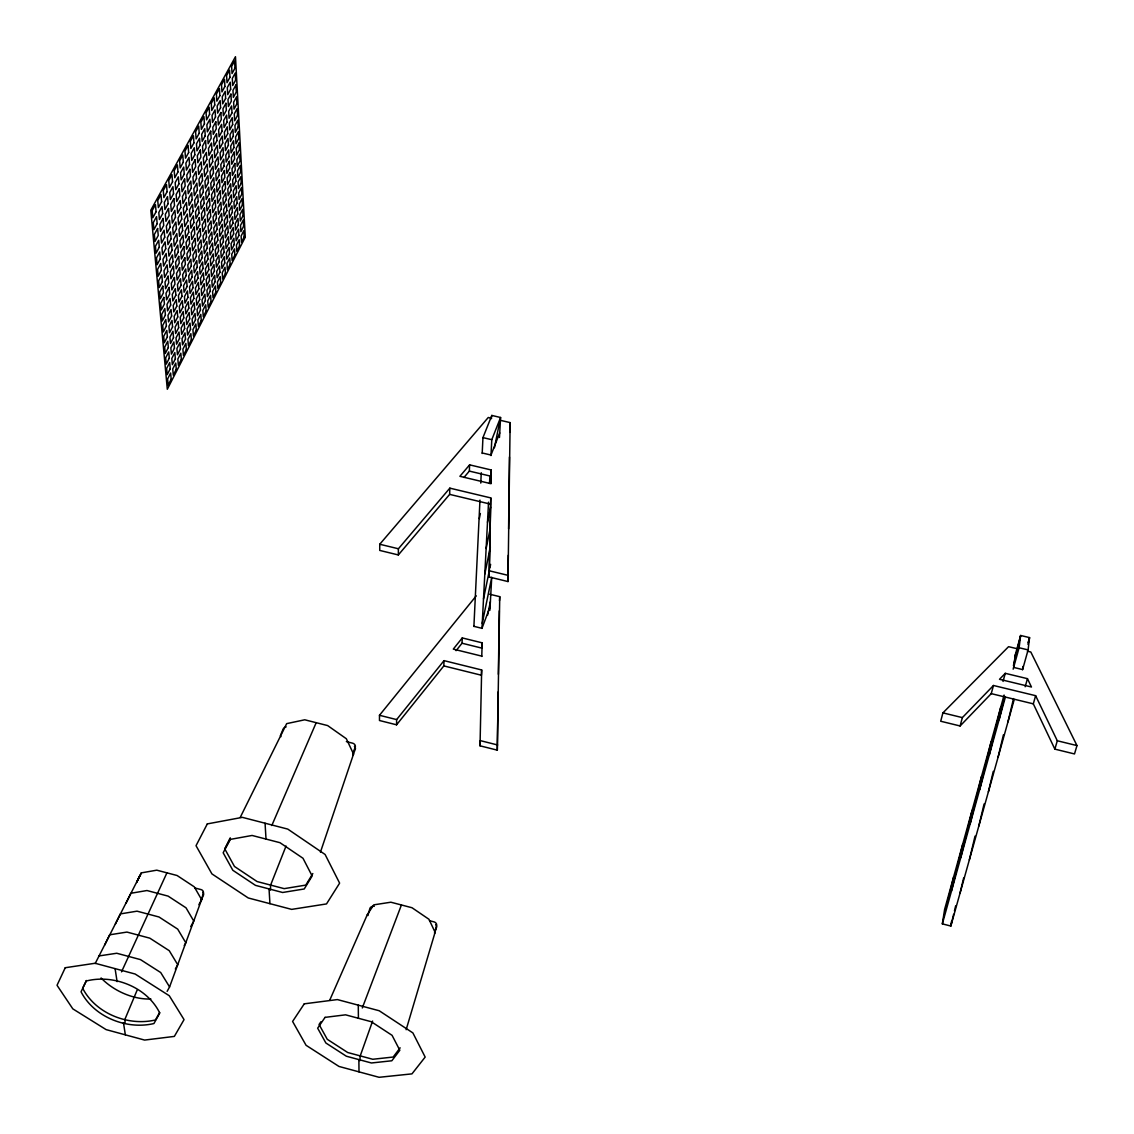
<?xml version="1.0" encoding="UTF-8"?>
<svg xmlns="http://www.w3.org/2000/svg" width="1134" height="1134" viewBox="0 0 1134 1134"><rect width="100%" height="100%" fill="white"/><g stroke="black" fill="none" stroke-linecap="round" stroke-linejoin="round"><path stroke-width="1.5" d="M476.223 595.874L379.479 715.285L379.479 720.515L396.574 724.81L443.833 665.913L444.018 660.64L481.666 669.967L480.022 745.818L497.302 750.155L499.74 596.668L489.647 594.216M491.632 418.276L488.258 417.496L379.748 544.249L379.734 550.429L398.332 554.951L449.631 494.381L449.844 488.144L490.767 497.911L489.165 576.993L507.989 581.558L510.144 422.613L500.051 420.246M396.574 724.81L396.631 719.594L444.018 660.64M398.332 554.951L398.403 548.771L449.844 488.144M507.989 581.558L508.287 555.235M508.599 528.912L509.449 456.974M509.733 432.394L510.144 422.613M497.302 750.155L498.138 691.953M498.379 674.319L499.286 610.829M489.165 576.993L490.767 497.911M490.809 483.084L491.263 469.986L469.618 464.855L459.894 476.308L491.022 483.708L491.263 469.986M481.752 656.458L482.191 642.836L462.261 637.932L453.288 649.102L481.936 656.175M329.725 1000.216L367.359 914.528L373.781 904.847L390.861 902.21L412.011 907.739L428.95 919.277L435.102 932.276L434.563 933.041L436.618 925.627A3.912 3.303 1.4 0 0 434.294 921.956L429.488 920.709M270.431 890.162L270.615 885.087L286.052 846.035M456.066 650.675L462.034 643.233L462.261 637.932M463.962 477.457L469.348 471.106L469.618 464.855M473.899 626.464L479.966 500.122M480.773 483.084L481.27 472.75M482.191 453.501L482.956 437.611L491.816 415.441L500.576 417.496L499.47 437.483M481.978 628.434L488.541 502.178M489.519 483.424L489.874 476.535M490.965 455.584L491.787 439.694L500.576 417.496L494.424 447.76M482.191 642.836L481.907 648.138L462.034 643.233M481.666 669.967L481.383 675.226L443.833 665.913M480.022 745.818L480.306 740.63L497.628 744.981M489.902 610.262L491.731 577.291L482.233 623.346M499.499 600.68L499.74 596.668M359.861 1060.687L360.229 1055.896L372.604 1021.054M1022.57 669.698L1028.099 649.91L1029.544 637.606L1020.643 635.479L1014.746 656.728M1022.981 666.452L1022.599 669.57L1013.64 667.416L1015.228 654.97M1013.144 669.188L1019.097 647.755L1020.643 635.479L1013.427 665.601M951.554 921.205L950.831 926.039L942.354 923.87L944.608 909.425L1004.1 695.057M491.135 418.8L491.816 415.441M479.342 518.592L480.362 513.532M487.492 522.306L490.597 507.139M486.132 548.502L490.356 527.863M484.799 574.059L490.356 546.942M483.509 598.993L489.193 571.295M489.902 567.836L490.625 564.378M487.592 615.181L490.37 601.729M978.798 826.119L984.085 803.978M988.38 791.886L993.285 771.347M998.09 757.143L1003.434 734.789M1007.956 721.919L1013.527 698.572M1027.957 644.31L1029.544 637.606L1028.184 642.51M953.651 876.823L942.354 923.87L1005.234 697.637M951.483 891.026L962.823 843.767M960.739 857.729L972.136 810.257M970.123 823.964L981.562 776.28M979.648 789.718L991.13 741.82M989.302 754.989L1000.826 706.879M999.097 719.75L1004.681 696.432M953.651 914.259L950.831 926.039L1014.15 699.791M954.459 910.9L955.664 905.853M960.016 893.195L963.659 877.985M969.343 859.898L975.027 836.141M1017.127 648.719L1008.565 646.678L942.921 712.875L940.696 721.238L960.101 725.973L991.244 693.639L993.483 685.489L1035.626 695.681L1057.299 740.771L1054.861 749.135L1074.508 753.94L1076.974 745.577L1030.806 652.007L1027.39 651.185M960.101 725.973L962.369 717.609L993.483 685.489M1003.037 681.406L1005.263 673.327L1027.461 678.671L1031.458 687.006L999.493 679.294L1005.263 673.327M1025.179 686.75L1027.461 678.671M1054.861 749.135L1033.315 703.845L1035.626 695.681M406.142 1029.715L435.102 932.276M320.44 852.144L353.553 754.053L346.324 738.73L327.641 725.576L304.748 719.792L286.675 723.634L240.224 817.416M434.563 933.041L436.562 927.414A3.912 3.303 1.4 0 0 435.654 924.621M167.123 991.357L169.576 986.934L201.611 899.631L194.24 886.802L177.074 875.505L156.775 870.175L141.325 872.882L95.185 963.531M490.086 606.718L481.978 628.321L473.913 626.337M362.299 1007.97L401.422 904.975M499.725 432.89L490.994 455.046L482.219 452.976M352.986 752.834L355.296 747.051A4.252 3.402 -0.8 0 0 352.858 743.252L346.366 741.608M137.115 990.18L125.009 1019.097L125.08 1022.584M280.849 734.534L283.273 728.808A4.252 3.374 -2.6 0 1 286.151 726.88M271.791 825.538L316.188 722.684M136.987 881.742L139.383 876.369A3.827 3.147 -8.5 0 1 140.488 875.235M121.522 971.852L166.925 872.84M86.411 980.485L82.64 988.21C95.625 1013.555 128.199 1026.426 155.457 1019.962L159.639 1012.464M104.626 945.146L109.686 934.799L126.951 932.077L149.801 938.158L169.25 950.689L177.726 964.708L175.345 969.031M115.413 924.012L120.36 913.905L137.03 911.169L159.015 916.995L177.684 929.115L185.792 942.737L184.247 945.558M126.087 903.132L130.906 893.266L146.966 890.53L168.101 896.115L186.019 907.824L193.758 921.049L190.753 926.563M136.619 882.493L141.325 872.882M312.828 873.534L305.783 885.101L284.18 888.645L257.078 881.543L234.469 866.461L224.801 848.927L230.202 837.898M224.801 848.927L230.415 838.508M198.875 904.705L201.611 899.631M353.553 754.053L353.014 754.975L355.325 749.191A4.252 3.402 -0.9 0 0 354.418 746.3M320.922 1021.762L319.065 1024.47L327.258 1039.297L347.713 1052.522L372.76 1059.269L393.158 1057.044L400.146 1047.83M98.871 955.962L116.745 953.255L140.474 959.605L160.702 972.533L169.576 986.934M150.907 999.011C132.876 999.621 113.485 990.79 101.082 977.976M482.956 437.611L491.787 439.694M469.348 471.106L490.937 476.223M449.631 494.381L490.441 504.12M1019.097 647.755L1028.099 649.91M379.748 544.249L398.403 548.771M489.491 570.841L508.372 575.42M991.244 693.639L1033.315 703.845M942.921 712.875L962.369 717.609M1057.299 740.771L1076.974 745.577M379.479 715.285L396.631 719.594M194.722 887.936L201.313 889.666A3.827 3.175 -7 0 1 203.355 893.209L201.214 900.382L203.525 894.967A3.827 3.175 -7 0 0 202.816 892.288M367.359 914.528L367.87 915.549L369.967 908.192A3.898 3.274 -0.9 0 1 374.319 906.279M280.339 735.47L280.948 736.689M115.087 968.634L117.1 981.633M123.45 1022.655L125.35 1034.832M265.058 823.213L266.022 839.075M269.041 888.928L269.935 903.67M358.273 1005.163L358.415 1018.275M358.868 1059.61L359.01 1071.871M65.248 967.727L57.026 985.29L72.817 1008.863L106.114 1029.615L144.613 1040.076L174.352 1036.405L184.048 1019.622L169.278 995.737L135.13 974.021L95.1 963.262L65.248 967.727M86.312 980.995L81.038 991.782C94.079 1017.113 126.639 1029.984 153.926 1023.548L159.766 1013.059C147.165 987.147 113.74 974.021 86.312 980.995M171.191 379.195L168.172 385.078L167.605 378.94L170.639 373.029L171.191 379.195M176.294 369.259L173.289 375.113L172.737 368.947L175.756 363.093L176.294 369.259M181.355 359.379L178.364 365.205L177.84 359.039L180.83 353.213L181.355 359.379M186.373 349.584L183.41 355.353L182.9 349.187L185.877 343.418L186.373 349.584M191.377 339.846L188.428 345.587L187.932 339.406L190.881 333.665L191.377 339.846M196.338 330.178L193.418 335.877L192.922 329.696L195.856 323.998L196.338 330.178M201.271 320.568L198.365 326.223L197.883 320.043L200.803 314.373L201.271 320.568M206.161 311.028L203.284 316.641L202.816 310.461L205.708 304.833L206.161 311.028M211.023 301.545L208.16 307.13L207.72 300.935L210.598 295.35L211.023 301.545M215.857 292.118L213.008 297.675L212.582 291.481L215.446 285.924L215.857 292.118M220.662 282.763L217.827 288.277L217.416 282.082L220.251 276.554L220.662 282.763M225.425 273.464L222.618 278.95L222.221 272.741L225.042 267.255L225.425 273.464M230.174 264.236L227.381 269.679L226.984 263.471L229.791 258.013L230.174 264.236M234.88 255.051L232.101 260.466L231.733 254.243L234.511 248.842L234.88 255.051M239.558 245.936L236.793 251.309L236.439 245.1L239.203 239.713L239.558 245.936M244.207 236.878L241.457 242.222L241.117 236L243.867 230.656L244.207 236.878M245.27 237.19L167.308 389.26L150.794 210.215L235.475 56.7L245.27 237.19M170.256 368.748L167.208 374.645L166.641 368.437L169.689 362.526L170.256 368.748M175.373 358.798L172.354 364.652L171.801 358.443L174.834 352.575L175.373 358.798M180.462 348.918L177.457 354.744L176.918 348.521L179.937 342.695L180.462 348.918M185.522 339.109L182.531 344.892L182.021 338.669L184.998 332.886L185.522 339.109M190.54 329.356L187.578 335.111L187.067 328.874L190.044 323.133L190.54 329.356M195.53 319.675L192.582 325.387L192.1 319.15L195.048 313.438L195.53 319.675M200.477 310.064L197.557 315.734L197.089 309.497L200.009 303.827L200.477 310.064M205.396 300.51L202.504 306.137L202.036 299.9L204.942 294.259L205.396 300.51M210.286 291.027L207.409 296.612L206.955 290.361L209.847 284.776L210.286 291.027M215.148 281.601L212.285 287.157L211.845 280.906L214.723 275.335L215.148 281.601M219.968 272.231L217.133 277.745L216.707 271.494L219.557 265.98L219.968 272.231M224.759 262.932L221.938 268.418L221.527 262.152L224.362 256.667L224.759 262.932M229.522 253.69L226.715 259.133L226.332 252.868L229.139 247.425L229.522 253.69M234.256 244.505L231.464 249.919L231.095 243.654L233.887 238.239L234.256 244.505M238.962 235.376L236.184 240.762L235.815 234.483L238.594 229.111L238.962 235.376M243.626 226.318L240.876 231.662L240.521 225.382L243.286 220.039L243.626 226.318M169.292 358.202L166.244 364.099L165.663 357.848L168.739 351.937L169.292 358.202M174.452 348.237L171.418 354.106L170.851 347.84L173.899 341.972L174.452 348.237M179.569 338.357L176.55 344.183L176.011 337.904L179.03 332.078L179.569 338.357M184.644 328.534L181.653 334.317L181.128 328.038L184.133 322.254L184.644 328.534M189.69 318.782L186.713 324.537L186.203 318.243L189.194 312.488L189.69 318.782M194.708 309.086L191.745 314.798L191.249 308.505L194.212 302.792L194.708 309.086M199.683 299.461L196.749 305.145L196.267 298.837L199.215 293.167L199.683 299.461M204.63 289.907L201.71 295.549L201.257 289.241L204.177 283.599L204.63 289.907M209.549 280.41L206.643 286.009L206.204 279.701L209.095 274.102L209.549 280.41M214.425 270.983L211.548 276.54L211.108 270.232L214 264.661L214.425 270.983M219.273 261.614L216.41 267.128L215.999 260.82L218.862 255.292L219.273 261.614M224.093 252.301L221.258 257.787L220.847 251.465L223.696 245.979L224.093 252.301M228.87 243.045L226.049 248.502L225.666 242.18L228.487 236.722L228.87 243.045M233.632 233.859L230.826 239.274L230.443 232.952L233.25 227.537L233.632 233.859M238.353 224.73L235.56 230.117L235.206 223.781L237.984 218.408L238.353 224.73M243.045 215.658L240.28 221.017L239.926 214.68L242.69 209.336L243.045 215.658M207.309 823.908L196.026 845.695L211.916 873.889L248.261 897.972L291.665 909.383L326.507 903.926L339.619 883.145L325.104 854.483L287.767 829.096L242.392 817.359L207.309 823.908M168.342 347.557L165.266 353.468L164.685 347.146L167.775 341.235L168.342 347.557M173.516 337.592L170.469 343.46L169.902 337.138L172.963 331.256L173.516 337.592M178.662 327.698L175.628 333.524L175.075 327.202L178.123 321.361L178.662 327.698M183.765 317.874L180.76 323.658L180.221 317.322L183.24 311.524L183.765 317.874M188.839 308.108L185.848 313.863L185.338 307.512L188.329 301.757L188.839 308.108M193.871 298.412L190.909 304.125L190.413 297.774L193.39 292.062L193.871 298.412M198.889 288.773L195.927 294.457L195.445 288.093L198.407 282.423L198.889 288.773M203.851 279.205L200.931 284.847L200.449 278.482L203.397 272.855L203.851 279.205M208.798 269.708L205.878 275.307L205.424 268.942L208.344 263.343L208.798 269.708M213.702 260.267L210.811 265.824L210.371 259.459L213.263 253.903L213.702 260.267M218.564 250.883L215.701 256.412L215.276 250.047L218.153 244.519L218.564 250.883M223.412 241.57L220.563 247.056L220.138 240.692L223.001 235.192L223.412 241.57M228.218 232.314L225.382 237.771L224.986 231.393L227.835 225.935L228.218 232.314M232.994 223.129L230.174 228.544L229.791 222.165L232.612 216.75L232.994 223.129M237.743 213.986L234.936 219.372L234.568 212.994L237.375 207.607L237.743 213.986M242.449 204.914L239.671 210.272L239.317 203.879L242.109 198.535L242.449 204.914M167.378 336.812L164.288 342.737L163.693 336.359L166.797 330.433L167.378 336.812M172.581 326.847L169.505 332.716L168.938 326.337L172.014 320.454L172.581 326.847M177.74 316.939L174.693 322.779L174.14 316.386L177.202 310.546L177.74 316.939M182.886 307.101L179.852 312.899L179.314 306.506L182.347 300.694L182.886 307.101M187.975 297.335L184.97 303.09L184.459 296.683L187.464 290.928L187.975 297.335M193.049 287.625L190.058 293.352L189.548 286.945L192.553 281.218L193.049 287.625M198.067 277.986L195.105 283.67L194.623 277.249L197.6 271.579L198.067 277.986M203.071 268.418L200.123 274.059L199.655 267.638L202.603 261.997L203.071 268.418M208.032 258.906L205.112 264.505L204.644 258.084L207.579 252.485L208.032 258.906M212.965 249.452L210.059 255.022L209.606 248.601L212.526 243.03L212.965 249.452M217.856 240.068L214.978 245.596L214.539 239.175L217.445 233.647L217.856 240.068M222.718 230.755L219.854 236.241L219.443 229.819L222.321 224.319L222.718 230.755M227.551 221.484L224.702 226.942L224.305 220.52L227.169 215.049L227.551 221.484M232.357 212.299L229.522 217.714L229.139 211.278L231.974 205.849L232.357 212.299M237.119 203.156L234.313 208.543L233.944 202.107L236.765 196.706L237.119 203.156M241.868 194.07L239.076 199.428L238.707 192.978L241.514 187.634L241.868 194.07M166.4 325.982L163.296 331.908L162.701 325.458L165.819 319.533L166.4 325.982M171.631 315.989L168.541 321.886L167.974 315.436L171.064 309.539L171.631 315.989M176.819 306.081L173.757 311.921L173.204 305.471L176.28 299.631L176.819 306.081M181.979 296.229L178.945 302.041L178.407 295.577L181.454 289.78L181.979 296.229M187.11 286.463L184.091 292.218L183.566 285.754L186.6 279.999L187.11 286.463M192.199 276.739L189.208 282.465L188.698 276.001L191.703 270.275L192.199 276.739M197.259 267.1L194.283 272.784L193.786 266.306L196.777 260.622L197.259 267.1M202.277 257.517L199.315 263.159L198.847 256.695L201.809 251.039L202.277 257.517M207.267 248.006L204.333 253.605L203.865 247.127L206.813 241.514L207.267 248.006M212.228 238.551L209.308 244.122L208.854 237.63L211.775 232.059L212.228 238.551M217.147 229.153L214.241 234.695L213.802 228.203L216.722 222.675L217.147 229.153M222.037 219.826L219.145 225.326L218.734 218.834L221.626 213.334L222.037 219.826M226.885 210.57L224.022 216.027L223.625 209.535L226.488 204.077L226.885 210.57M231.719 201.356L228.87 206.785L228.473 200.293L231.322 194.864L231.719 201.356M236.51 192.213L233.675 197.614L233.306 191.107L236.141 185.721L236.51 192.213M241.258 183.141L238.452 188.485L238.097 181.993L240.904 176.635L241.258 183.141M165.408 315.039L162.29 320.965L161.694 314.458L164.827 308.533L165.408 315.039M170.667 305.046L167.563 310.929L166.996 304.422L170.1 298.54L170.667 305.046M175.898 295.123L172.807 300.964L172.255 294.457L175.345 288.603L175.898 295.123M181.086 285.272L178.024 291.069L177.471 284.563L180.547 278.751L181.086 285.272M186.231 275.477L183.198 281.246L182.673 274.726L185.707 268.956L186.231 275.477M191.348 265.767L188.329 271.494L187.819 264.959L190.852 259.232L191.348 265.767M196.437 256.114L193.432 261.798L192.936 255.263L195.941 249.579L196.437 256.114M201.483 246.517L198.507 252.173L198.025 245.639L201.002 239.983L201.483 246.517M206.501 236.992L203.539 242.605L203.071 236.07L206.034 230.457L206.501 236.992M211.477 227.537L208.543 233.108L208.089 226.573L211.023 221.002L211.477 227.537M216.424 218.139L213.504 223.681L213.064 217.133L215.984 211.604L216.424 218.139M221.328 208.812L218.437 214.312L218.012 207.763L220.917 202.263L221.328 208.812M226.219 199.541L223.341 204.999L222.93 198.45L225.808 192.993L226.219 199.541M231.067 190.328L228.203 195.757L227.806 189.208L230.67 183.779L231.067 190.328M235.872 181.185L233.037 186.586L232.654 180.023L235.503 174.636L235.872 181.185M240.663 172.099L237.842 177.457L237.474 170.894L240.309 165.536L240.663 172.099M163.82 297.42L160.674 303.359L161.269 309.922L164.416 303.997L163.82 297.42M169.122 287.426L166.003 293.309L166.585 299.886L169.703 293.99L169.122 287.426M174.395 277.49L171.291 283.344L171.858 289.907L174.948 284.067L174.395 277.49M179.626 267.624L176.55 273.436L177.102 280.013L180.164 274.201L179.626 267.624M184.828 257.815L181.766 263.598L182.29 270.175L185.352 264.406L184.828 257.815M189.988 248.091L186.94 253.818L187.464 260.409L190.498 254.682L189.988 248.091M195.105 238.423L192.085 244.122L192.596 250.713L195.601 245.015L195.105 238.423M200.194 228.827L197.203 234.483L197.685 241.074L200.675 235.418L200.194 228.827M205.254 219.301L202.277 224.915L202.745 231.506L205.708 225.893L205.254 219.301M210.272 209.833L207.309 215.403L207.763 222.009L210.726 216.438L210.272 209.833M215.262 200.42L212.313 205.963L212.767 212.568L215.687 207.026L215.262 200.42M220.209 191.079L217.289 196.593L217.714 203.199L220.634 197.699L220.209 191.079M225.127 181.809L222.236 187.28L222.647 193.886L225.538 188.414L225.127 181.809M230.018 172.595L227.14 178.024L227.537 184.644L230.4 179.215L230.018 172.595M234.866 163.438L232.002 168.838L232.399 175.444L235.248 170.057L234.866 163.438M239.685 154.352L236.85 159.71L237.219 166.329L240.054 160.971L239.685 154.352M162.814 286.207L159.639 292.161L160.248 298.781L163.409 292.841L162.814 286.207M168.144 276.2L164.997 282.097L165.592 288.731L168.725 282.834L168.144 276.2M173.445 266.263L170.327 272.117L170.894 278.751L174.012 272.897L173.445 266.263M178.704 256.383L175.6 262.195L176.153 268.843L179.243 263.031L178.704 256.383M183.921 246.574L180.845 252.358L181.383 259.006L184.459 253.222L183.921 246.574M189.109 236.836L186.061 242.577L186.586 249.225L189.633 243.498L189.109 236.836M194.268 227.169L191.221 232.867L191.731 239.529L194.764 233.831L194.268 227.169M199.386 217.572L196.366 223.228L196.862 229.876L199.868 224.22L199.386 217.572M204.46 208.032L201.469 213.646L201.937 220.308L204.928 214.695L204.46 208.032M209.507 198.563L206.53 204.134L206.998 210.796L209.96 205.226L209.507 198.563M214.524 189.151L211.562 194.694L212.015 201.356L214.95 195.813L214.524 189.151M219.5 179.81L216.566 185.31L216.991 191.986L219.911 186.472L219.5 179.81M224.433 170.525L221.527 175.997L221.938 182.659L224.844 177.202L224.433 170.525M229.352 161.311L226.46 166.741L226.857 173.417L229.748 167.974L229.352 161.311M234.228 152.154L231.35 157.541L231.747 164.217L234.61 158.831L234.228 152.154M239.076 143.054L236.212 148.412L236.595 155.089L239.444 149.731L239.076 143.054M162.389 281.586L159.228 287.526L158.604 280.835L161.793 274.896L162.389 281.586M167.733 271.565L164.586 277.476L163.991 270.785L167.152 264.874L167.733 271.565M173.048 261.628L169.916 267.482L169.335 260.792L172.481 254.923L173.048 261.628M178.321 251.748L175.217 257.574L174.65 250.869L177.769 245.043L178.321 251.748M183.552 241.939L180.476 247.722L179.923 241.018L183.013 235.234L183.552 241.939M188.754 232.201L185.692 237.942L185.154 231.223L188.23 225.482L188.754 232.201M193.914 222.533L190.866 228.232L190.356 221.513L193.418 215.814L193.914 222.533M199.045 212.923L196.026 218.578L195.53 211.86L198.549 206.204L199.045 212.923M204.134 203.383L201.129 209.01L200.647 202.277L203.666 196.664L204.134 203.383M209.195 193.914L206.204 199.485L205.75 192.766L208.727 187.181L209.195 193.914M214.213 184.502L211.25 190.044L210.796 183.311L213.773 177.769L214.213 184.502M219.202 175.146L216.254 180.66L215.829 173.927L218.777 168.427L219.202 175.146M224.149 165.876L221.229 171.333L220.818 164.614L223.738 159.143L224.149 165.876M229.082 156.648L226.176 162.077L225.765 155.344L228.685 149.915L229.082 156.648M233.958 147.491L231.081 152.892L230.698 146.158L233.576 140.758L233.958 147.491M238.82 138.391L235.957 143.749L235.574 137.016L238.452 131.657L238.82 138.391M161.368 270.218L158.179 276.172L157.555 269.424L160.759 263.471L161.368 270.218M166.741 260.196L163.579 266.107L162.97 259.346L166.159 253.435L166.741 260.196M172.085 250.245L168.938 256.114L168.356 249.352L171.503 243.484L172.085 250.245M177.386 240.365L174.253 246.191L173.686 239.416L176.819 233.59L177.386 240.365M182.645 230.542L179.541 236.326L178.988 229.564L182.106 223.781L182.645 230.542M187.875 220.804L184.785 226.545L184.261 219.769L187.351 214.028L187.875 220.804M193.063 211.122L190.002 216.835L189.477 210.045L192.553 204.347L193.063 211.122M198.209 201.512L195.176 207.182L194.679 200.392L197.727 194.736L198.209 201.512M203.326 191.972L200.321 197.6L199.825 190.81L202.858 185.182L203.326 191.972M208.415 182.489L205.424 188.074L204.942 181.284L207.947 175.699L208.415 182.489M213.461 173.077L210.485 178.619L210.031 171.829L213.022 166.287L213.461 173.077M218.479 163.721L215.517 169.235L215.077 162.445L218.04 156.931L218.479 163.721M223.455 154.437L220.52 159.908L220.095 153.118L223.044 147.647L223.455 154.437M228.402 145.209L225.482 150.652L225.071 143.862L228.005 138.419L228.402 145.209M233.32 136.052L230.415 141.452L230.018 134.662L232.924 129.262L233.32 136.052M238.197 126.951L235.319 132.324L234.936 125.52L237.828 120.161L238.197 126.951M160.333 258.75L157.13 264.704L156.506 257.886L159.724 251.932L160.333 258.75M165.734 248.715L162.559 254.626L161.949 247.807L165.139 241.896L165.734 248.715M171.106 238.764L167.945 244.632L167.35 237.8L170.525 231.931L171.106 238.764M176.436 228.87L173.289 234.695L172.722 227.863L175.869 222.037L176.436 228.87M181.723 219.046L178.605 224.83L178.052 217.997L181.185 212.214L181.723 219.046M186.982 209.294L183.878 215.049L183.339 208.202L186.444 202.462L186.982 209.294M192.199 199.612L189.123 205.325L188.598 198.478L191.689 192.766L192.199 199.612M197.373 190.002L194.325 195.672L193.815 188.825L196.877 183.155L197.373 190.002M202.518 180.448L199.485 186.075L199.003 179.229L202.036 173.601L202.518 180.448M207.635 170.965L204.616 176.55L204.148 169.703L207.168 164.118L207.635 170.965M212.71 161.552L209.719 167.095L209.251 160.248L212.256 154.692L212.71 161.552M217.742 152.197L214.78 157.711L214.326 150.85L217.317 145.336L217.742 152.197M222.746 142.898L219.798 148.384L219.372 141.523L222.335 136.052L222.746 142.898M227.721 133.67L224.787 139.113L224.376 132.253L227.31 126.81L227.721 133.67M232.654 124.513L229.748 129.914L229.352 123.053L232.272 117.653L232.654 124.513M237.559 115.413L234.667 120.771L234.284 113.91L237.19 108.552L237.559 115.413M230.358 839.387L223.157 852.768L232.853 870.302L255.49 885.37L282.621 892.486L304.238 888.971L312.162 875.987L302.991 858.268L279.97 842.69L252.088 835.46L230.358 839.387M159.299 247.169L156.067 253.123L155.429 246.234L158.675 240.28L159.299 247.169M164.728 237.134L161.524 243.045L160.915 236.155L164.118 230.23L164.728 237.134M170.128 227.169L166.939 233.037L166.344 226.148L169.533 220.265L170.128 227.169M175.472 217.26L172.325 223.1L171.744 216.197L174.905 210.371L175.472 217.26M180.802 207.437L177.669 213.235L177.102 206.331L180.249 200.534L180.802 207.437M186.075 197.685L182.971 203.44L182.418 196.522L185.551 190.781L186.075 197.685M191.32 187.989L188.23 193.701L187.705 186.798L190.81 181.086L191.32 187.989M196.536 178.378L193.46 184.048L192.95 177.131L196.026 171.461L196.536 178.378M201.71 168.824L198.663 174.452L198.167 167.534L201.214 161.907L201.71 168.824M206.842 159.327L203.808 164.926L203.34 158.009L206.374 152.41L206.842 159.327M211.945 149.915L208.94 155.457L208.472 148.54L211.491 142.997L211.945 149.915M217.005 140.559L214.028 146.073L213.575 139.142L216.566 133.628L217.005 140.559M222.037 131.26L219.075 136.732L218.635 129.815L221.612 124.343L222.037 131.26M227.041 122.033L224.093 127.476L223.667 120.544L226.63 115.101L227.041 122.033M232.002 112.861L229.068 118.262L228.671 111.345L231.605 105.944L232.002 112.861M236.921 103.761L234.015 109.119L233.632 102.202L236.552 96.829L236.921 103.761M157.612 228.515L154.352 234.483L154.989 241.429L158.236 235.475L157.612 228.515M163.098 218.465L159.866 224.39L160.475 231.35L163.707 225.425L163.098 218.465M168.541 208.486L165.323 214.369L165.933 221.328L169.122 215.46L168.541 208.486M173.941 198.592L170.752 204.418L171.333 211.392L174.508 205.552L173.941 198.592M179.3 188.754L176.139 194.552L176.706 201.512L179.867 195.714L179.3 188.754M184.629 178.988L181.497 184.743L182.05 191.717L185.168 185.962L184.629 178.988M189.917 169.292L186.798 175.005L187.337 181.979L190.441 176.266L189.917 169.292M195.176 159.667L192.085 165.337L192.596 172.311L195.686 166.641L195.176 159.667M200.392 150.099L197.316 155.741L197.812 162.715L200.874 157.087L200.392 150.099M205.566 140.602L202.518 146.201L203 153.189L206.048 147.59L205.566 140.602M210.711 131.175L207.678 136.732L208.146 143.72L211.165 138.164L210.711 131.175M215.814 121.82L212.809 127.334L213.263 134.322L216.268 128.808L215.814 121.82M220.889 112.521L217.898 118.007L218.338 124.981L221.314 119.509L220.889 112.521M225.935 103.293L222.959 108.736L223.384 115.725L226.346 110.281L225.935 103.293M230.939 94.122L227.991 99.523L228.388 106.511L231.336 101.11L230.939 94.122M235.9 85.007L232.966 90.38L233.363 97.368L236.283 92.01L235.9 85.007M157.172 223.667L153.912 229.621L153.274 222.604L156.535 216.637L157.172 223.667M162.672 213.617L159.426 219.528L158.803 212.512L162.049 206.586L162.672 213.617M168.13 203.638L164.912 209.507L164.302 202.49L167.52 196.607L168.13 203.638M173.545 193.73L170.341 199.556L169.76 192.525L172.963 186.685L173.545 193.73M178.917 183.892L175.742 189.69L175.175 182.645L178.35 176.847L178.917 183.892M184.261 174.126L181.114 179.881L180.561 172.836L183.708 167.081L184.261 174.126M189.562 164.416L186.43 170.143L185.891 163.098L189.024 157.385L189.562 164.416M194.821 154.791L191.717 160.475L191.192 153.43L194.311 147.746L194.821 154.791M200.052 145.237L196.962 150.865L196.465 143.82L199.556 138.192L200.052 145.237M205.24 135.74L202.178 141.339L201.696 134.28L204.758 128.695L205.24 135.74M210.4 126.313L207.352 131.87L206.884 124.811L209.932 119.254L210.4 126.313M215.517 116.944L212.497 122.458L212.044 115.413L215.063 109.899L215.517 116.944M220.591 107.645L217.6 113.131L217.161 106.072L220.166 100.6L220.591 107.645M225.638 98.417L222.661 103.86L222.236 96.801L225.227 91.358L225.638 98.417M230.656 89.246L227.707 94.646L227.296 87.602L230.259 82.187L230.656 89.246M235.631 80.131L232.697 85.504L232.3 78.444L235.248 73.086L235.631 80.131M156.095 211.732L152.821 217.7L152.169 210.612L155.457 204.644L156.095 211.732M161.623 201.682L158.363 207.607L157.739 200.505L161 194.58L161.623 201.682M167.109 191.689L163.877 197.571L163.268 190.484L166.5 184.601L167.109 191.689M172.552 181.78L169.349 187.62L168.753 180.519L171.971 174.679L172.552 181.78M177.967 171.943L174.778 177.74L174.197 170.639L177.4 164.841L177.967 171.943M183.325 162.176L180.164 167.931L179.611 160.815L182.787 155.06L183.325 162.176M188.655 152.466L185.522 158.179L184.97 151.077L188.131 145.365L188.655 152.466M193.957 142.841L190.838 148.511L190.314 141.396L193.432 135.726L193.957 142.841M199.201 133.273L196.111 138.901L195.601 131.799L198.705 126.157L199.201 133.273M204.432 123.776L201.356 129.375L200.86 122.259L203.95 116.66L204.432 123.776M209.606 114.336L206.558 119.892L206.076 112.776L209.138 107.22L209.606 114.336M214.751 104.98L211.718 110.494L211.264 103.378L214.298 97.864L214.751 104.98M219.868 95.681L216.849 101.153L216.41 94.037L219.429 88.551L219.868 95.681M224.943 86.439L221.952 91.882L221.513 84.766L224.518 79.323L224.943 86.439M229.975 77.268L227.013 82.669L226.587 75.553L229.564 70.152L229.975 77.268M234.979 68.168L232.031 73.526L231.634 66.41L234.596 61.038L234.979 68.168M304.266 1003.831L292.6 1021.451L306.067 1045.293L338.967 1066.442L379.096 1077.3L411.968 1073.87L425.165 1057.072L412.889 1032.918L379.21 1010.748L337.379 999.578L304.266 1003.831M325.061 1017.368L317.662 1028.184L325.869 1042.996L346.352 1056.222L371.413 1062.983L391.825 1060.772L399.82 1050.268L392.066 1035.328L371.286 1021.72L345.572 1014.831L325.061 1017.368"/></g></svg>
